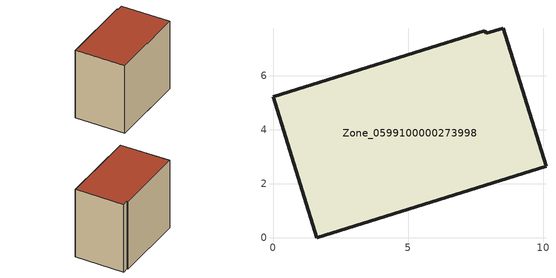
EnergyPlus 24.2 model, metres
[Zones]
Zone_0599100000273998
 floor ground (C_G): 7.89,7.56 8.51,7.75 10.1,2.64 1.62,0 0,5.21 7.84,7.66 z0
 wall outside (C_F): 1.62,0 10.1,2.64 8.51,7.75 7.89,7.56 7.84,7.66 0,5.21 1.62,0 z0:7.84
 roof outside (C_R): 8.51,7.75 7.89,7.56 7.84,7.66 0,5.21 1.62,0 10.1,2.64 z7.84
[BUILDING]
Pand.0599100000273998: North Axis=0; Terrain=City; Loads Convergence Tolerance Value=0.04; Temperature Convergence Tolerance Value=0.4; Solar Distribution=FullExterior; Maximum Number of Warmup Days=25; Minimum Number of Warmup Days=1
[Site:Location]
Rotterdam.The.Hague.AP_ZH_NLD Design_Conditions: Latitude=51.96; Longitude=4.45; Time Zone=1; Elevation=-4.5
[SITE:GROUNDTEMPERATURE:BUILDINGSURFACE]
18, 18, 18, 18, 18, 18, 18, 18, 18, 18, 18, 18
[MATERIAL] Thermal Absorptance=0.9; Solar Absorptance=0.7; Visible Absorptance=0.7
Name | Roughness | Thickness | Conductivity | Density | Specific Heat
G.TI.1946 | MediumSmooth | 0.15 | 1 | 540 | 1210
F.TI.1946 | Rough | 0.3 | 0.857143 | 1920 | 840
R.TI.1946 | MediumRough | 0.2 | 0.1 | 1500 | 1000
[CONSTRUCTION]
C_G: G.TI.1946
C_F: F.TI.1946
C_R: R.TI.1946
[ZONE]
Zone_0599100000273998: Type=1; Multiplier=1; Ceiling Height=Autocalculate; Volume=Autocalculate; Floor Area=autocalculate; Part of Total Floor Area=Yes
[ZONEINFILTRATION:DESIGNFLOWRATE]
Infil_Zone_0599100000273998: Zone or ZoneList or Space or SpaceList=Zone_0599100000273998; Schedule=AlwaysOn; Design Flow Rate Calculation Method=Flow/Area; Flow Rate per Floor Area=0.003; Constant Term Coefficient=1; Temperature Term Coefficient=0; Velocity Term Coefficient=0; Velocity Squared Term Coefficient=0
[HVACTEMPLATE:ZONE:IDEALLOADSAIRSYSTEM]
Zone_0599100000273998: Maximum Heating Supply Air Temperature=50; Minimum Cooling Supply Air Temperature=13; Maximum Heating Supply Air Humidity Ratio=0.0156; Minimum Cooling Supply Air Humidity Ratio=0.0077; Heating Limit=NoLimit; Cooling Limit=NoLimit; Dehumidification Control Type=ConstantSensibleHeatRatio; Cooling Sensible Heat Ratio=0.7; Dehumidification Setpoint=60; Humidification Control Type=None; Humidification Setpoint=30; Outdoor Air Method=None; Outdoor Air Flow Rate per Person=0.00944; Outdoor Air Flow Rate per Zone Floor Area=0; Outdoor Air Flow Rate per Zone=0; Demand Controlled Ventilation Type=None; Outdoor Air Economizer Type=NoEconomizer; Heat Recovery Type=None; Sensible Heat Recovery Effectiveness=0.7; Latent Heat Recovery Effectiveness=0.65
[ZONECONTROL:THERMOSTAT]
ThermostatControl_Zone_0599100000273998: Zone or ZoneList=Zone_0599100000273998; Control Type Schedule=DualSetpointControlType; Control 1=Thermostat_Zone_0599100000273998; Temperature Difference Between Cutout And Setpoint=0
[THERMOSTATSETPOINT:DUALSETPOINT]
Thermostat_Zone_0599100000273998: Heating Setpoint Temperature Schedule=HeatingSetpoint_Zone_0599100000273998; Cooling Setpoint Temperature Schedule=CoolingSetpoint_Zone_0599100000273998
[SCHEDULE:COMPACT]
HeatingSetpoint_Zone_0599100000273998: Through: 12/31, For: AllDays, Until: 24:00, 21
CoolingSetpoint_Zone_0599100000273998: Through: 12/31, For: AllDays, Until: 24:00, 24
DualSetpointControlType: Through: 12/31, For: AllDays, Until: 24:00, 4
AlwaysOn: Through: 12/31, For: AllDays, Until: 24:00, 1
